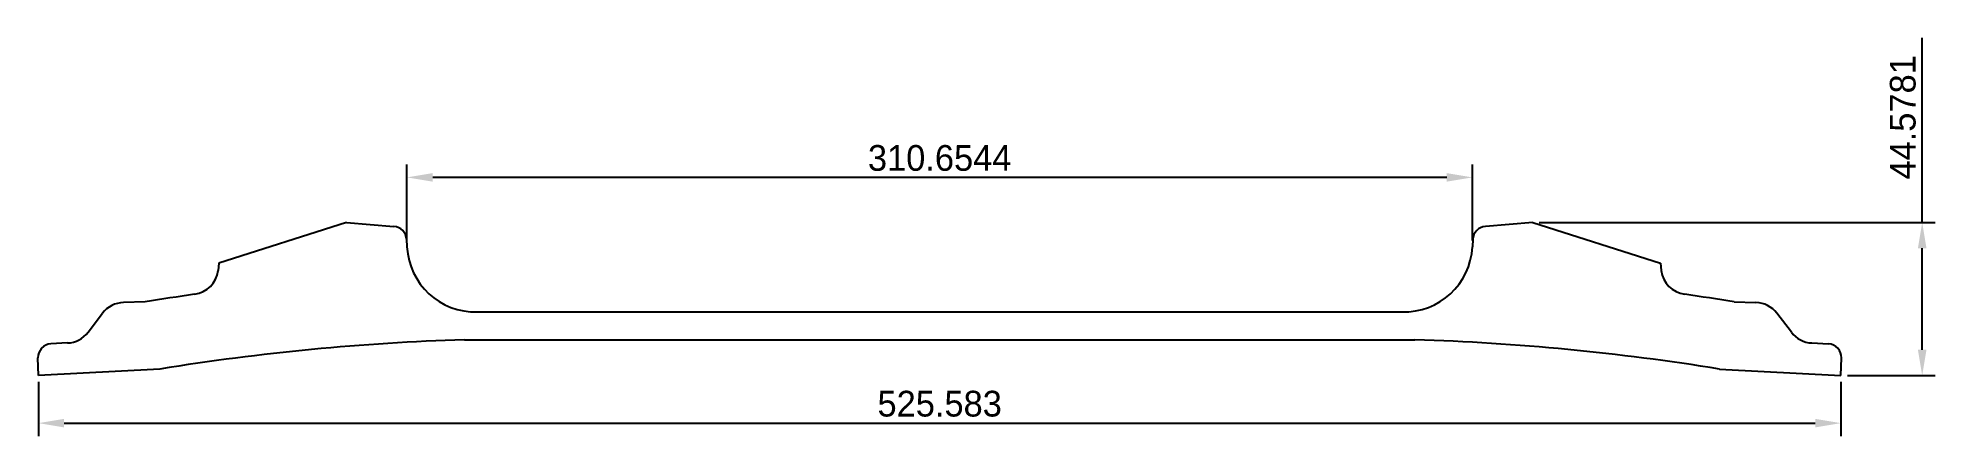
# Model space of a CAD drawing. Extents: x 0 to 553, y -18 to 98.
import ezdxf

# ---------------------------------------------------------------- set-up
doc = ezdxf.new("R2010")
doc.units = 0
doc.header["$MEASUREMENT"] = 0
doc.layers.get('DEFPOINTS').update_dxf_attribs({"linetype": 'CONTINUOUS'})
doc.layers.add('deel 1', color=4, linetype='CONTINUOUS')
doc.layers.add('TEKST', color=1, linetype='CONTINUOUS')
doc.dimstyles.new('ISO-25', dxfattribs={"dimscale": 3, "dimtxt": 2.5, "dimasz": 2.5, "dimexe": 1.25, "dimexo": 0.625, "dimtad": 1, "dimdec": 4, "dimdsep": 46, "dimtxsty": 'STANDARD', "dimcen": 2.5, "dimadec": 0, "dimazin": 0, "dimtfac": 1, "dimtdec": 4, "dimtmove": 2, "dimatfit": 3, "dimfxl": 1, "dimtolj": 1, "dimarcsym": 0})

# ---------------------------------------------------------------- blocks, each defined once
blk = doc.blocks.new('*D24')
at = {"layer": 'DEFPOINTS', "color": 0, "transparency": 16777216}
for p in [(0, 0), (525.58, 0), (525.58, -13.88)]:
    blk.add_point(p, dxfattribs=at)
at = {"layer": 'TEKST', "color": 0, "lineweight": -2, "transparency": 16777216}
for p, q in [((0, -1.88), (0, -17.63)), ((525.58, -1.88), (525.58, -17.63)), ((7.5, -13.88), (518.08, -13.88))]:
    blk.add_line(p, q, dxfattribs=at)
at = {"layer": 'TEKST', "color": 0, "transparency": 16777216}
for points in [[(7.5, -12.63), (7.5, -15.13), (0, -13.88)], [(518.08, -12.63), (518.08, -15.13), (525.58, -13.88)]]:
    blk.add_solid(points, dxfattribs=at)
at = {"layer": 'TEKST', "color": 0, "transparency": 16777216, "insert": (262.79, -8.26), "char_height": 7.5, "attachment_point": 5}
blk.add_mtext('\\A1;525.583', dxfattribs=at)
blk = doc.blocks.new('*D25')
at = {"layer": 'DEFPOINTS', "color": 0, "transparency": 16777216}
for p in [(435.75, 44.58), (549.27, 44.58), (525.58, 0)]:
    blk.add_point(p, dxfattribs=at)
at = {"layer": 'TEKST', "color": 0, "lineweight": -2, "transparency": 16777216}
for p, q in [((549.27, 44.58), (549.27, 98.33)), ((437.62, 44.58), (553.02, 44.58)), ((549.27, 7.5), (549.27, 37.08)), ((527.46, 0), (553.02, 0))]:
    blk.add_line(p, q, dxfattribs=at)
at = {"layer": 'TEKST', "color": 0, "transparency": 16777216}
for points in [[(548.02, 37.08), (550.52, 37.08), (549.27, 44.58)], [(548.02, 7.5), (550.52, 7.5), (549.27, 0)]]:
    blk.add_solid(points, dxfattribs=at)
at = {"layer": 'TEKST', "color": 0, "transparency": 16777216, "insert": (543.64, 75.2), "char_height": 7.5, "attachment_point": 5, "rotation": 90}
blk.add_mtext('\\A1;44.5781', dxfattribs=at)
blk = doc.blocks.new('*D26')
at = {"layer": 'DEFPOINTS', "color": 0, "transparency": 16777216}
for p in [(107.46, 57.71), (107.46, 37.45), (418.12, 37.45)]:
    blk.add_point(p, dxfattribs=at)
at = {"layer": 'TEKST', "color": 0, "lineweight": -2, "transparency": 16777216}
for p, q in [((107.46, 39.33), (107.46, 61.46)), ((418.12, 39.33), (418.12, 61.46)), ((410.62, 57.71), (114.96, 57.71))]:
    blk.add_line(p, q, dxfattribs=at)
at = {"layer": 'TEKST', "color": 0, "transparency": 16777216}
for points in [[(114.96, 58.96), (114.96, 56.46), (107.46, 57.71)], [(410.62, 58.96), (410.62, 56.46), (418.12, 57.71)]]:
    blk.add_solid(points, dxfattribs=at)
at = {"layer": 'TEKST', "color": 0, "transparency": 16777216, "insert": (262.79, 63.33), "char_height": 7.5, "attachment_point": 5}
blk.add_mtext('\\A1;310.6544', dxfattribs=at)

msp = doc.modelspace()

# ---------------------------------------------------------------- linework, layer by layer
at = {"layer": 'deel 1'}
for p, q in [((89.8353, 44.57814), (52.64429, 32.68079)), ((89.8353, 44.57814), (103.67809, 43.4381)), ((435.74772, 44.57814), (421.90493, 43.4381)), ((435.74772, 44.57814), (472.93874, 32.68079)), ((107.3439, 39.66844), (107.46431, 37.45058)), ((418.23912, 39.66844), (418.11872, 37.45058)), ((52.64429, 32.68079), (52.38287, 30.58009)), ((472.93874, 32.68079), (473.20015, 30.58009)), ((14.46641, 12.60487), (18.6726, 18.1197)), ((31.14807, 21.45977), (24.78792, 21.26436)), ((127.97452, 18.54208), (397.6085, 18.54208)), ((494.43495, 21.45977), (500.7951, 21.26436)), ((511.11661, 12.60487), (506.91042, 18.1197)), ((8.53146, 9.46779), (3.6552, 9.20773)), ((124.2013, 10.42603), (401.38172, 10.42603)), ((517.05156, 9.46779), (521.92782, 9.20773)), ((0, 0), (-0.13047, 5.11133)), ((35.40864, 1.88841), (0, 0)), ((490.17438, 1.88841), (525.58302, 0)), ((525.58302, 0), (525.71349, 5.11133))]:
    msp.add_line(p, q, dxfattribs=at)
for centre, radius, start, end in [((103.34978, 39.4516), 4, 3.1075732, 85.2919392), ((422.23324, 39.4516), 4, 94.7080608, 176.8924268), ((127.4349, 38.5348), 20, 183.1075732, 271.5461022), ((398.14813, 38.5348), 20, 268.4538978, 356.8924268), ((44.4441, 31.568), 8, 278.050966, 352.9064813), ((481.13892, 31.568), 8, 187.0935187, 261.949034), ((147.23809, -695.15815), 725.96015, 98.050966, 99.20181104), ((378.34493, -695.15815), 725.96015, 80.79818896, 81.949034), ((25.0336, 13.26814), 8, 91.7598072, 142.6670691), ((500.54942, 13.26814), 8, 37.3329309, 88.2401928), ((8.10541, 17.45644), 8, 273.0528032, 322.6670691), ((517.47761, 17.45644), 8, 217.3329309, 266.9471968), ((3.86823, 5.21341), 4, 93.0528032, 181.4622144), ((147.23809, -695.15815), 705.96015, 91.87, 99.11447975), ((378.34493, -695.15815), 705.96015, 80.88552025, 88.13), ((521.7148, 5.21341), 4, 358.5377856, 86.9471968)]:
    msp.add_arc(centre, radius, start, end, dxfattribs=at)

# ---------------------------------------------------------------- dimensions: what is measured, and where the dimension line sits
at = {"layer": 'TEKST'}
dim = msp.add_linear_dim(base=(549.26789, 44.57814), p1=(525.58302, 0), p2=(435.74772, 44.57814), angle=90, dimstyle='ISO-25', override={"dimtmove": 0, "dimtzin": 0}, dxfattribs=at)
dim.commit()
dim.dimension.update_dxf_attribs({"geometry": '*D25', "text_midpoint": (543.64289, 75.20314)})
for base, p1, p2, picture, middle in [((107.46431, 57.7061), (418.11872, 37.45058), (107.46431, 37.45058), '*D26', (262.79151, 63.3311)), ((525.58302, -13.88401), (0, 0), (525.58302, 0), '*D24', (262.79151, -8.25901))]:
    dim = msp.add_linear_dim(base=base, p1=p1, p2=p2, dimstyle='ISO-25', override={"dimtmove": 0, "dimtzin": 0}, dxfattribs=at)
    dim.commit()
    dim.dimension.update_dxf_attribs({"geometry": picture, "text_midpoint": middle})

doc.saveas('drawing.dxf')
